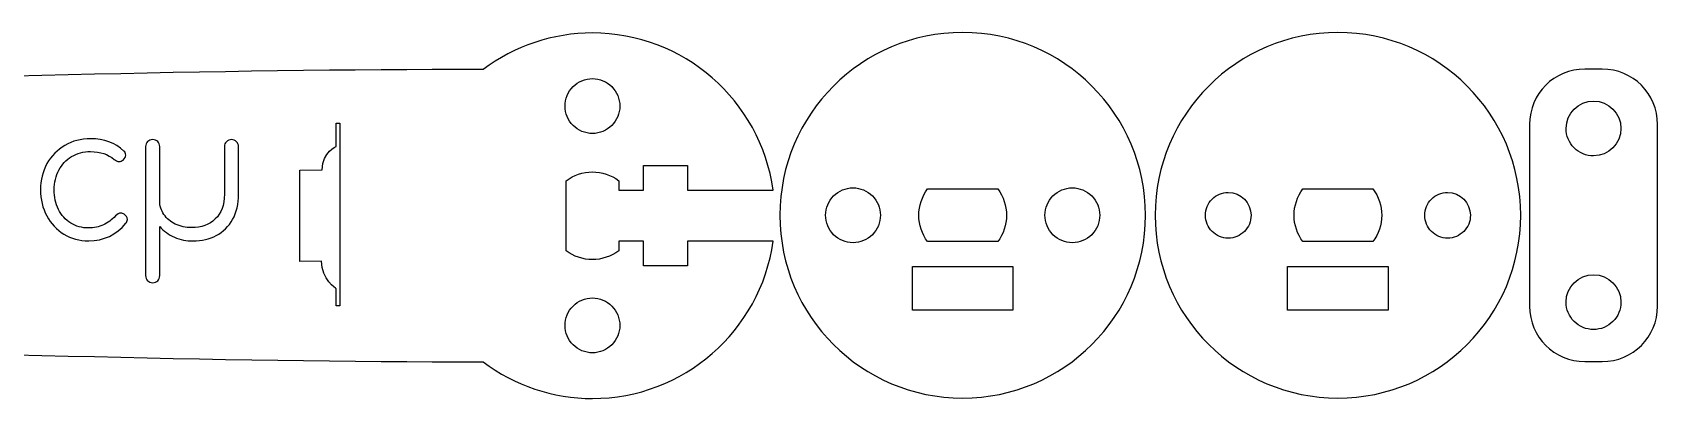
# Model space of a CAD drawing. Extents: x 18 to 195, y 347 to 373.
# Drawn here: x 106.5 to 195.4, y 350 to 370 of the extents above; entities that cross this region are included whole.
import ezdxf

# ---------------------------------------------------------------- set-up
doc = ezdxf.new("R2010")
doc.units = 0
doc.layers.get('0').update_dxf_attribs({"linetype": 'CONTINUOUS'})

msp = doc.modelspace()

# ---------------------------------------------------------------- linework, layer by layer
at = {"color": 7}
for p, q in [((157.399854, 370.000395), (157.399854, 370.000395)), ((177.929007, 370.000395), (177.929007, 370.000395)), ((192.38642, 368.000021), (191.438675, 368.000021)), ((191.913066, 366.249738), (191.913066, 366.249738)), ((123.126447, 365.041544), (123.326435, 365.041544)), ((123.126447, 363.761212), (123.126447, 365.041544)), ((123.326435, 365.041544), (123.326435, 355.041638)), ((188.412502, 364.973851), (188.412502, 355.026135)), ((195.412593, 355.026135), (195.412593, 364.973851)), ((109.685532, 364.187578), (109.685532, 364.187578)), ((112.698413, 363.756533), (112.698413, 356.699443)), ((113.470276, 360.789351), (113.470276, 363.756533)), ((117.008839, 363.756533), (117.008839, 361.150222)), ((117.780709, 361.150222), (117.780709, 363.756533)), ((137.143681, 364.476221), (137.143681, 364.476221)), ((139.944025, 361.376134), (139.944025, 362.725924)), ((139.944025, 362.725924), (142.343878, 362.725924)), ((142.343878, 362.725924), (142.343878, 361.376134)), ((121.143622, 362.476327), (122.349233, 362.487836)), ((121.143622, 357.476115), (121.143622, 362.476327)), ((135.703458, 358.059026), (135.703458, 361.892384)), ((138.583903, 361.893416), (138.583903, 361.376134)), ((138.583903, 361.376134), (139.944025, 361.376134)), ((142.343878, 361.376134), (147.034549, 361.376134)), ((155.483693, 361.440701), (159.31705, 361.440701)), ((155.483693, 361.440701), (155.483693, 361.440701)), ((176.01286, 361.440701), (179.846203, 361.440701)), ((176.01286, 361.440701), (176.01286, 361.440701)), ((113.470276, 356.699443), (113.470276, 359.385952)), ((152.899856, 360.000394), (152.899856, 360.000394)), ((164.899857, 360.000394), (164.899857, 360.000394)), ((173.179006, 360.000398), (173.179006, 360.000398)), ((185.179007, 360.000398), (185.179007, 360.000398)), ((115.294698, 358.594036), (115.294698, 358.594036)), ((139.944025, 358.576305), (138.583903, 358.576305)), ((138.583903, 358.576305), (138.583903, 358.060058)), ((139.944025, 357.226001), (139.944025, 358.576305)), ((147.032998, 358.576305), (142.343878, 358.576305)), ((142.343878, 358.576305), (142.343878, 357.226001)), ((159.31602, 358.560271), (155.482662, 358.560271)), ((179.845162, 358.560271), (176.011829, 358.560271)), ((122.319626, 357.487836), (121.143622, 357.476115)), ((142.343878, 357.226001), (139.944025, 357.226001)), ((154.650153, 357.200136), (160.150075, 357.200136)), ((154.650153, 354.800295), (154.650153, 357.200136)), ((160.150075, 357.200136), (160.150075, 354.800295)), ((175.179323, 357.200136), (180.679231, 357.200136)), ((175.179323, 354.800295), (175.179323, 357.200136)), ((180.679231, 357.200136), (180.679231, 354.800295)), ((191.912713, 356.749542), (191.912713, 356.749542)), ((123.126447, 355.041638), (123.126203, 355.985299)), ((123.326435, 355.041638), (123.126447, 355.041638)), ((160.150075, 354.800295), (154.650153, 354.800295)), ((180.679231, 354.800295), (175.179323, 354.800295)), ((137.143681, 352.47622), (137.143681, 352.47622)), ((191.438675, 351.999965), (192.38642, 351.999965))]:
    msp.add_line(p, q, dxfattribs=at)
for points in [[(137.14368, 369.976127), (134.985958, 369.972396), (132.887312, 369.270856), (131.161099, 367.97625)], [(147.034549, 361.376134), (146.337639, 366.30503), (142.121586, 369.970835), (137.14368, 369.976127)], [(157.399854, 370.000395), (151.877079, 370.000343), (147.399999, 365.523261), (147.399949, 360.000486)], [(167.39976, 360.000486), (167.39971, 365.523261), (162.92263, 370.000343), (157.399854, 370.000395)], [(177.929007, 370.000395), (172.406238, 370.000335), (167.929166, 365.523256), (167.929116, 360.000486)], [(187.928913, 360.000486), (187.928863, 365.523261), (183.451783, 370.000343), (177.929007, 370.000395)], [(131.161099, 367.97625), (101.620198, 368.00001), (68.153522, 366.000008), (43.153551, 366.154139)], [(136.08302, 367.036882), (136.364325, 367.318187), (136.745856, 367.476222), (137.143681, 367.476222)], [(137.143681, 367.476222), (137.541506, 367.476222), (137.923037, 367.318187), (138.204342, 367.036882)], [(191.438675, 368.000021), (189.762169, 368.000021), (188.412502, 366.650346), (188.412502, 364.973851)], [(195.412593, 364.973851), (195.412593, 366.650346), (194.062925, 368.000021), (192.38642, 368.000021)], [(135.643681, 365.976221), (135.64368, 366.374046), (135.801716, 366.755577), (136.08302, 367.036882)], [(138.204342, 367.036882), (138.485646, 366.755577), (138.643682, 366.374046), (138.643682, 365.976221)], [(136.08302, 364.915561), (135.801716, 365.196866), (135.64368, 365.578397), (135.643681, 365.976221)], [(138.643682, 365.976221), (138.643682, 365.578397), (138.485646, 365.196866), (138.204342, 364.915561)], [(190.412896, 364.750091), (190.413091, 365.578446), (191.08471, 366.249832), (191.913066, 366.249738)], [(191.913066, 366.249738), (192.741218, 366.249544), (193.412519, 365.578243), (193.412714, 364.750091)], [(137.143681, 364.476221), (136.745856, 364.476221), (136.364325, 364.634256), (136.08302, 364.915561)], [(138.204342, 364.915561), (137.923037, 364.634256), (137.541506, 364.476221), (137.143681, 364.476221)], [(190.852236, 363.689261), (190.57089, 363.970607), (190.412851, 364.352207), (190.412896, 364.750091)], [(193.412714, 364.750091), (193.412807, 363.921735), (192.741422, 363.250115), (191.913066, 363.249921)], [(108.282136, 363.826704), (107.867799, 363.579438), (107.540338, 363.245296), (107.299756, 362.824279)], [(109.685532, 364.187578), (109.16427, 364.187578), (108.696471, 364.067287), (108.282136, 363.826704)], [(111.509947, 363.515949), (111.028784, 363.963702), (110.420645, 364.187578), (109.685532, 364.187578)], [(112.808677, 364.03721), (112.735168, 363.963701), (112.698413, 363.870142), (112.698413, 363.756533)], [(113.089354, 364.137456), (112.975748, 364.137456), (112.882189, 364.10404), (112.808677, 364.03721)], [(113.360009, 364.03721), (113.293183, 364.10404), (113.202965, 364.137456), (113.089354, 364.137456)], [(113.470276, 363.756533), (113.470276, 363.870142), (113.433521, 363.963701), (113.360009, 364.03721)], [(117.119113, 364.027191), (117.045597, 363.953679), (117.008839, 363.86346), (117.008839, 363.756533)], [(117.39979, 364.137456), (117.28618, 364.137456), (117.19262, 364.100701), (117.119113, 364.027191)], [(117.670449, 364.027191), (117.596937, 364.100701), (117.506717, 364.137456), (117.39979, 364.137456)], [(117.780709, 363.756533), (117.780709, 363.86346), (117.743956, 363.953679), (117.670449, 364.027191)], [(122.349233, 362.487836), (122.382306, 363.487834), (123.126447, 363.761212), (123.126447, 363.761212)], [(191.913066, 363.249921), (191.515182, 363.249876), (191.133582, 363.407914), (190.852236, 363.689261)], [(107.299756, 362.824279), (107.065857, 362.396574), (106.948908, 361.922091), (106.948908, 361.400831)], [(107.951333, 362.473424), (108.118401, 362.787521), (108.3523, 363.034787), (108.653029, 363.215224)], [(108.653029, 363.215224), (108.953758, 363.39566), (109.297925, 363.485879), (109.685532, 363.485879)], [(109.685532, 363.485879), (110.22016, 363.485879), (110.651203, 363.342198), (110.978663, 363.054837)], [(110.978663, 363.054837), (111.065541, 362.981325), (111.155759, 362.944569), (111.249318, 362.944569)], [(111.249318, 362.944569), (111.329512, 362.944569), (111.403023, 362.9713), (111.469854, 363.024763)], [(111.469854, 363.024763), (111.563413, 363.104958), (111.610192, 363.195177), (111.610192, 363.295417)], [(111.610192, 363.295417), (111.610192, 363.382292), (111.576777, 363.455803), (111.509947, 363.515949)], [(107.700723, 361.400831), (107.700723, 361.795119), (107.78426, 362.15265), (107.951333, 362.473424)], [(135.703458, 361.892384), (136.118639, 362.20541), (136.624245, 362.376074), (137.144196, 362.376074)], [(137.144196, 362.376074), (137.663687, 362.37528), (138.16888, 362.205865), (138.583903, 361.893416)], [(106.948908, 361.400831), (106.948908, 360.866201), (107.062515, 360.388377), (107.28973, 359.967358)], [(107.931284, 360.318206), (107.777577, 360.638982), (107.700723, 360.999857), (107.700723, 361.400831)], [(117.008839, 361.150222), (117.008839, 360.55545), (116.841768, 360.104359), (116.507626, 359.796948)], [(117.459932, 359.776896), (117.673784, 360.157821), (117.780709, 360.615596), (117.780709, 361.150222)], [(149.899855, 360.000394), (149.899855, 360.398219), (150.057891, 360.77975), (150.339195, 361.061055)], [(150.339195, 361.061055), (150.6205, 361.34236), (151.002031, 361.500395), (151.399856, 361.500395)], [(151.399856, 361.500395), (151.797681, 361.500395), (152.179212, 361.34236), (152.460517, 361.061055)], [(152.460517, 361.061055), (152.741821, 360.77975), (152.899857, 360.398219), (152.899856, 360.000394)], [(155.000003, 359.999992), (155.00093, 360.519942), (155.170671, 361.025531), (155.483693, 361.440701)], [(159.31705, 361.440701), (159.629703, 361.025402), (159.79908, 360.519824), (159.79971, 359.999992)], [(161.899856, 360.000394), (161.899856, 360.398219), (162.057891, 360.77975), (162.339196, 361.061055)], [(162.339196, 361.061055), (162.6205, 361.34236), (163.002032, 361.500395), (163.399856, 361.500395)], [(163.399856, 361.500395), (163.797681, 361.500395), (164.179212, 361.34236), (164.460517, 361.061055)], [(164.460517, 361.061055), (164.741822, 360.77975), (164.899857, 360.398219), (164.899857, 360.000394)], [(171.045125, 360.88428), (171.279546, 361.1187), (171.597488, 361.250396), (171.929009, 361.250395)], [(171.929009, 361.250395), (172.619363, 361.250395), (173.179005, 360.690752), (173.179006, 360.000398)], [(175.529169, 359.999992), (175.530097, 360.519942), (175.699838, 361.025531), (176.01286, 361.440701)], [(179.846203, 361.440701), (180.158856, 361.025402), (180.328233, 360.519824), (180.328863, 359.999992)], [(183.045126, 360.88428), (183.279546, 361.1187), (183.597489, 361.250396), (183.929009, 361.250395)], [(183.929009, 361.250395), (184.619364, 361.250395), (185.179006, 360.690752), (185.179007, 360.000398)], [(108.602913, 359.576413), (108.315548, 359.750168), (108.091671, 359.997432), (107.931284, 360.318206)], [(111.339537, 360.117719), (111.239292, 360.117719), (111.142391, 360.067598), (111.048834, 359.967358)], [(111.529999, 360.057577), (111.469852, 360.097671), (111.406365, 360.117719), (111.339537, 360.117719)], [(111.700412, 359.776896), (111.700412, 359.883821), (111.643607, 359.977381), (111.529999, 360.057577)], [(113.700838, 360.047551), (113.54713, 360.268087), (113.470276, 360.515353), (113.470276, 360.789351)], [(170.679008, 360.000398), (170.679008, 360.331918), (170.810705, 360.64986), (171.045125, 360.88428)], [(182.679008, 360.000398), (182.679009, 360.331918), (182.810705, 360.64986), (183.045126, 360.88428)], [(107.28973, 359.967358), (107.516949, 359.539655), (107.831043, 359.205512), (108.23201, 358.964929)], [(109.58529, 359.305755), (109.217733, 359.305755), (108.890274, 359.395974), (108.602913, 359.576413)], [(109.58529, 358.604059), (110.420644, 358.604059), (111.098954, 358.924835), (111.620218, 359.566387)], [(110.387232, 359.476171), (110.146651, 359.36256), (109.879337, 359.305755), (109.58529, 359.305755)], [(111.048834, 359.967358), (110.848349, 359.746827), (110.627814, 359.583098), (110.387232, 359.476171)], [(111.620218, 359.566387), (111.67368, 359.626533), (111.700412, 359.696703), (111.700412, 359.776896)], [(113.470276, 359.385952), (113.690812, 359.138687), (113.958125, 358.944884), (114.272214, 358.804542)], [(114.322344, 359.516268), (114.061712, 359.64324), (113.854543, 359.820334), (113.700838, 360.047551)], [(115.214498, 359.325803), (114.887038, 359.325803), (114.589653, 359.389291), (114.322344, 359.516268)], [(116.507626, 359.796948), (116.180171, 359.482852), (115.749128, 359.325803), (115.214498, 359.325803)], [(116.567778, 358.894762), (116.948696, 359.095248), (117.24608, 359.389293), (117.459932, 359.776896)], [(147.399949, 360.000486), (147.399999, 354.477711), (151.877079, 350.000629), (157.399854, 350.000577)], [(150.339195, 358.939734), (150.057891, 359.221038), (149.899855, 359.60257), (149.899855, 360.000394)], [(152.899856, 360.000394), (152.899857, 359.60257), (152.741821, 359.221038), (152.460517, 358.939734)], [(155.482662, 358.560271), (155.170212, 358.9753), (155.000847, 359.480498), (155.000003, 359.999992)], [(157.399854, 350.000577), (162.92263, 350.000629), (167.39971, 354.477711), (167.39976, 360.000486)], [(159.79971, 359.999992), (159.798569, 359.480381), (159.628838, 358.975171), (159.31602, 358.560271)], [(162.339196, 358.939734), (162.057891, 359.221038), (161.899856, 359.60257), (161.899856, 360.000394)], [(164.899857, 360.000394), (164.899857, 359.60257), (164.741822, 359.221038), (164.460517, 358.939734)], [(167.929116, 360.000486), (167.929166, 354.477716), (172.406238, 350.000637), (177.929007, 350.000577)], [(171.045124, 359.116513), (170.810703, 359.350934), (170.679007, 359.668877), (170.679008, 360.000398)], [(173.179006, 360.000398), (173.179007, 359.668878), (173.047311, 359.350935), (172.812891, 359.116514)], [(176.011829, 358.560271), (175.699379, 358.9753), (175.530014, 359.480498), (175.529169, 359.999992)], [(177.929007, 350.000577), (183.451783, 350.000629), (187.928863, 354.477711), (187.928913, 360.000486)], [(180.328863, 359.999992), (180.327719, 359.480379), (180.157984, 358.97517), (179.845162, 358.560271)], [(183.045125, 359.116513), (182.810704, 359.350934), (182.679008, 359.668877), (182.679008, 360.000398)], [(185.179007, 360.000398), (185.179007, 359.668878), (185.047312, 359.350935), (184.812892, 359.116514)], [(108.23201, 358.964929), (108.632982, 358.724349), (109.084075, 358.604059), (109.58529, 358.604059)], [(114.272214, 358.804542), (114.586311, 358.664205), (114.927139, 358.594036), (115.294698, 358.594036)], [(115.294698, 358.594036), (115.769173, 358.594036), (116.193533, 358.694278), (116.567778, 358.894762)], [(137.14368, 349.976315), (142.120996, 349.9824), (146.336181, 353.647991), (147.032998, 358.576305)], [(151.399856, 358.500394), (151.002031, 358.500394), (150.6205, 358.658429), (150.339195, 358.939734)], [(152.460517, 358.939734), (152.179212, 358.658429), (151.797681, 358.500394), (151.399856, 358.500394)], [(163.399856, 358.500394), (163.002032, 358.500394), (162.6205, 358.658429), (162.339196, 358.939734)], [(164.460517, 358.939734), (164.179212, 358.658429), (163.797681, 358.500394), (163.399856, 358.500394)], [(171.929009, 358.750397), (171.597488, 358.750396), (171.279545, 358.882092), (171.045124, 359.116513)], [(172.812891, 359.116514), (172.578471, 358.882094), (172.260529, 358.750397), (171.929009, 358.750397)], [(183.929009, 358.750397), (183.597488, 358.750396), (183.279545, 358.882092), (183.045125, 359.116513)], [(184.812892, 359.116514), (184.578472, 358.882094), (184.26053, 358.750397), (183.929009, 358.750397)], [(123.126203, 355.985299), (123.126203, 355.985299), (122.307934, 356.487835), (122.319626, 357.487836)], [(137.144196, 357.576368), (136.624361, 357.576897), (136.118766, 357.746368), (135.703458, 358.059026)], [(138.583903, 358.060058), (138.169007, 357.747239), (137.663806, 357.576368), (137.144196, 357.576368)], [(112.698413, 356.699443), (112.698413, 356.585837), (112.735168, 356.492279), (112.808677, 356.41877)], [(113.360009, 356.41877), (113.433521, 356.492279), (113.470276, 356.585837), (113.470276, 356.699443)], [(190.412547, 355.249895), (190.412741, 356.078249), (191.084359, 356.749634), (191.912713, 356.749542)], [(191.912713, 356.749542), (192.741068, 356.749634), (193.412685, 356.078249), (193.41288, 355.249895)], [(112.808677, 356.41877), (112.882189, 356.345258), (112.975748, 356.308502), (113.089354, 356.308502)], [(113.089354, 356.308502), (113.202965, 356.308502), (113.293183, 356.345258), (113.360009, 356.41877)], [(135.643681, 353.976221), (135.64368, 354.374046), (135.801716, 354.755577), (136.08302, 355.036882)], [(136.08302, 355.036882), (136.364325, 355.318186), (136.745856, 355.476222), (137.143681, 355.476221)], [(137.143681, 355.476221), (137.541506, 355.476222), (137.923037, 355.318186), (138.204342, 355.036882)], [(138.204342, 355.036882), (138.485646, 354.755577), (138.643682, 354.374046), (138.643682, 353.976221)], [(188.412502, 355.026135), (188.412502, 353.349639), (189.762169, 351.999965), (191.438675, 351.999965)], [(190.851887, 354.189068), (190.570541, 354.470413), (190.412503, 354.852012), (190.412547, 355.249895)], [(192.38642, 351.999965), (194.062925, 351.999965), (195.412593, 353.349639), (195.412593, 355.026135)], [(193.41288, 355.249895), (193.412924, 354.852012), (193.254885, 354.470413), (192.97354, 354.189068)], [(43.153551, 353.845846), (68.153522, 354.000003), (101.620195, 352.000004), (131.164716, 351.976192)], [(136.08302, 352.91556), (135.801716, 353.196865), (135.64368, 353.578396), (135.643681, 353.976221)], [(138.643682, 353.976221), (138.643682, 353.578396), (138.485646, 353.196865), (138.204342, 352.91556)], [(191.912713, 353.749728), (191.514831, 353.749684), (191.133232, 353.907723), (190.851887, 354.189068)], [(192.97354, 354.189068), (192.692194, 353.907723), (192.310596, 353.749684), (191.912713, 353.749728)], [(137.143681, 352.47622), (136.745856, 352.47622), (136.364325, 352.634256), (136.08302, 352.91556)], [(138.204342, 352.91556), (137.923037, 352.634256), (137.541506, 352.47622), (137.143681, 352.47622)], [(131.164716, 351.976192), (132.889934, 350.682326), (134.987196, 349.980794), (137.14368, 349.976315)]]:
    msp.add_open_spline(points, degree=3, dxfattribs=at)

doc.saveas('drawing.dxf')
